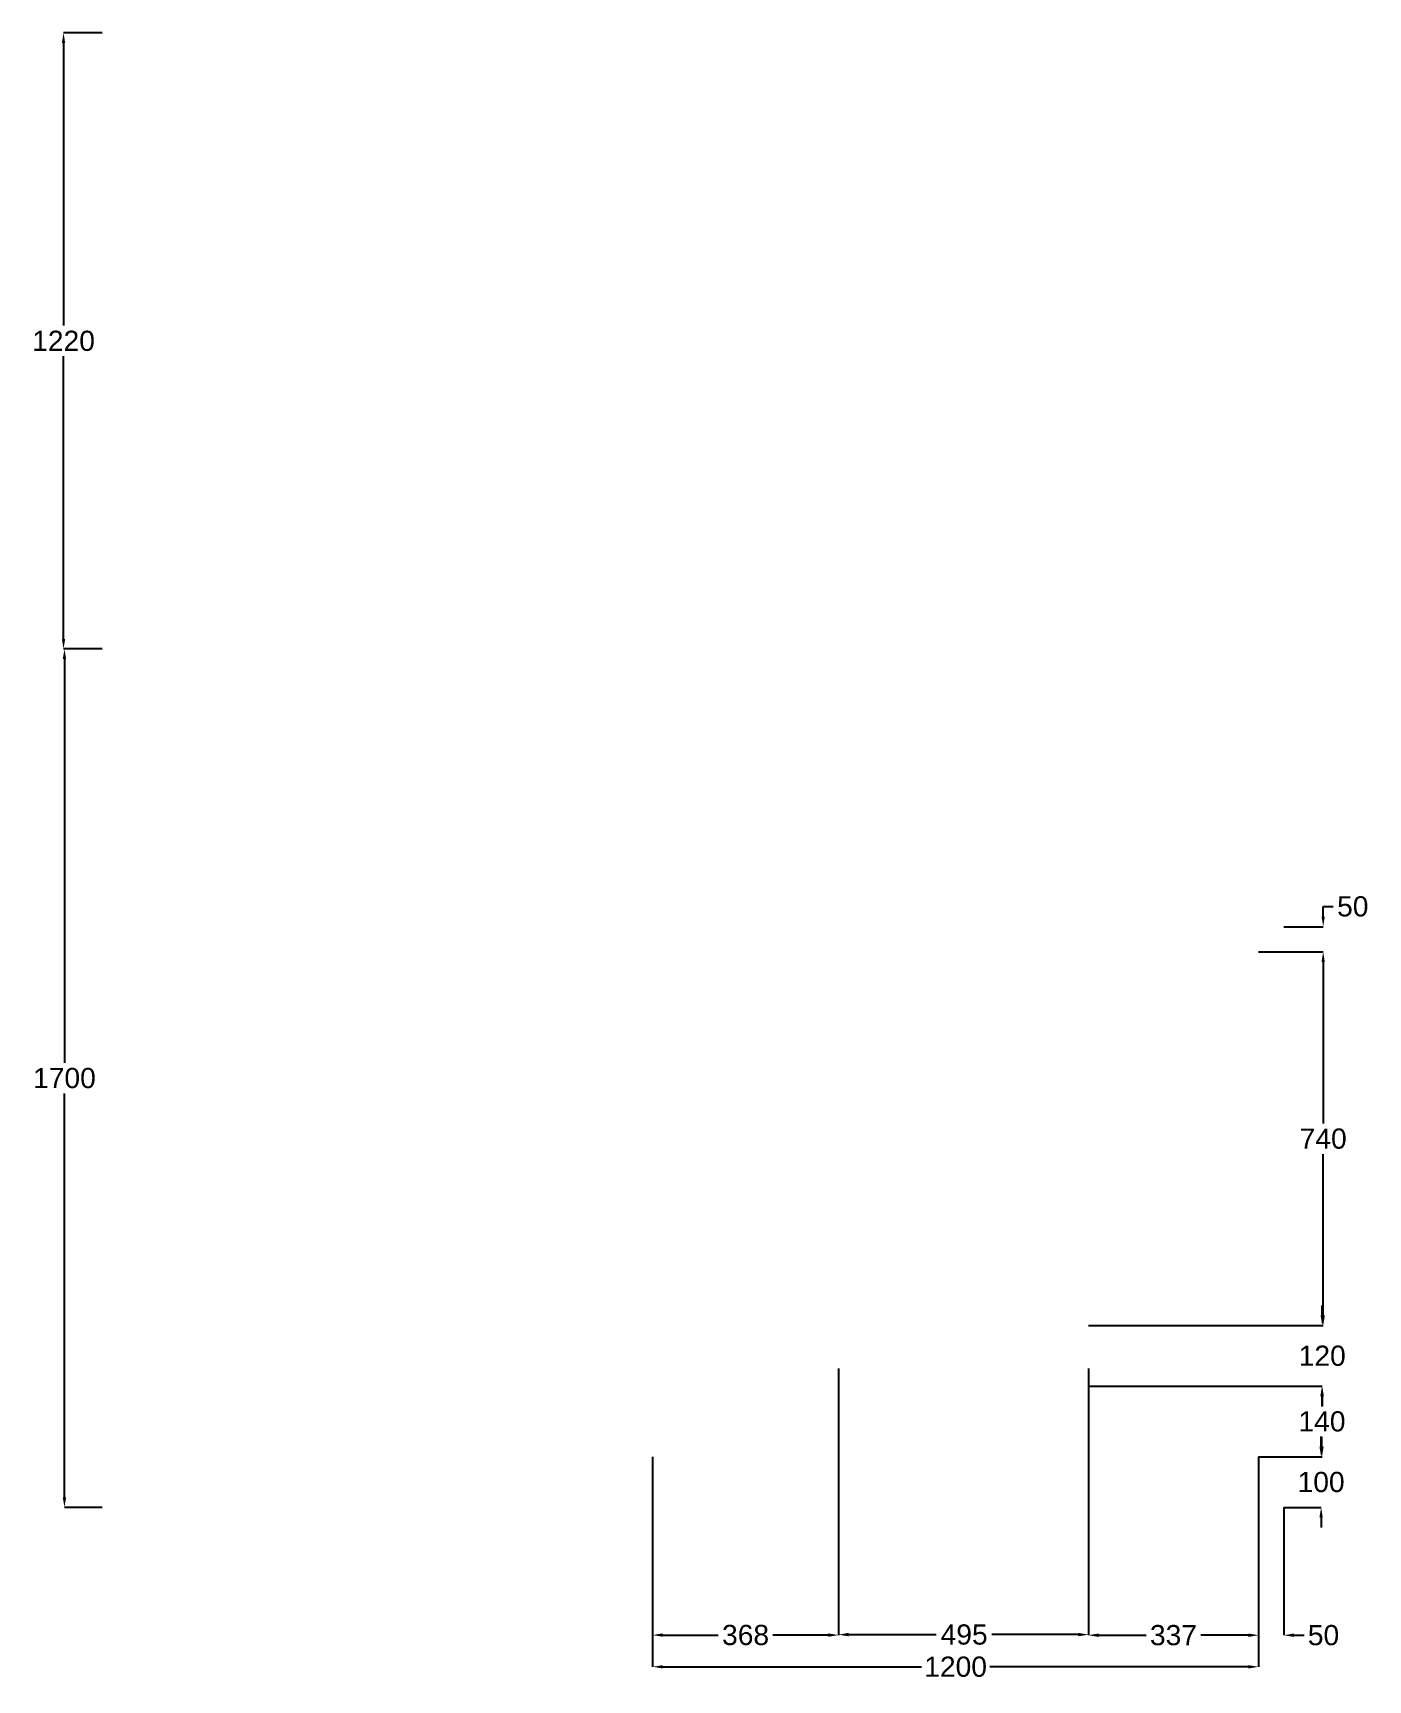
# Model space of a CAD drawing. Header units: inches. Extents: x 20341 to 30353, y 2783 to 10636.
# Drawn here: x 20341 to 22985, y 2783 to 6045 of the extents above; entities outside this region: 4.
import ezdxf

# ---------------------------------------------------------------- set-up
doc = ezdxf.new("R2010")
doc.units = ezdxf.units.IN
doc.header["$MEASUREMENT"] = 0
doc.layers.add('FL Annotation', color=251, linetype='Continuous')
doc.layers.add('FL Therrace', color=251, linetype='Continuous')
doc.styles.get("Standard").update_dxf_attribs({"font": 'arial.ttf'})
doc.dimstyles.new('Annotative', dxfattribs={"dimscale": 0, "dimtxt": 40, "dimasz": 20, "dimexe": 0.18, "dimexo": 0.0625, "dimgap": 10, "dimtad": 0, "dimtih": 1, "dimtoh": 1, "dimdec": 0, "dimzin": 0, "dimdsep": 46, "dimtxsty": 'Standard', "dimcen": 0.09, "dimadec": 0, "dimazin": 0, "dimtfac": 1, "dimtdec": 0, "dimtofl": 0, "dimtmove": 0, "dimatfit": 3, "dimfxl": 1, "dimtolj": 1, "dimtzin": 0, "dimarcsym": 0})

# ---------------------------------------------------------------- blocks, each defined once
blk = doc.blocks.new('*D16')
at = {"layer": 'FL Annotation', "color": 0, "lineweight": -2, "transparency": 16777216}
for p, q in [((22768, 3224.9), (22768, 2871.6)), ((22818, 3124.9), (22818, 2871.6)), ((22748, 2871.7), (22728, 2871.7)), ((22838, 2871.7), (22858, 2871.7))]:
    blk.add_line(p, q, dxfattribs=at)
at = {"layer": 'FL Annotation', "color": 0, "transparency": 16777216}
for points in [[(22748, 2875.1), (22748, 2868.4), (22768, 2871.7)], [(22838, 2875.1), (22838, 2868.4), (22818, 2871.7)]]:
    blk.add_solid(points, dxfattribs=at)
at = {"layer": 'FL Annotation', "color": 0, "transparency": 16777216, "insert": (22896.6, 2871.7), "char_height": 40, "attachment_point": 5}
blk.add_mtext('\\A1;50', dxfattribs=at)
blk = doc.blocks.new('*D17')
at = {"layer": 'FL Annotation', "color": 0, "lineweight": -2, "transparency": 16777216}
for p, q in [((22431, 3364.9), (22431, 2871.6)), ((22768, 3224.9), (22768, 2871.6)), ((22451, 2871.7), (22545.3, 2871.7)), ((22748, 2871.7), (22653.7, 2871.7))]:
    blk.add_line(p, q, dxfattribs=at)
at = {"layer": 'FL Annotation', "color": 0, "transparency": 16777216}
for points in [[(22451, 2875.1), (22451, 2868.4), (22431, 2871.7)], [(22748, 2875.1), (22748, 2868.4), (22768, 2871.7)]]:
    blk.add_solid(points, dxfattribs=at)
at = {"layer": 'FL Annotation', "color": 0, "transparency": 16777216, "insert": (22599.5, 2871.7), "char_height": 40, "attachment_point": 5}
blk.add_mtext('\\A1;337', dxfattribs=at)
blk = doc.blocks.new('*D18')
at = {"layer": 'FL Annotation', "color": 0, "lineweight": -2, "transparency": 16777216}
for p, q in [((22431, 3399.9), (22431, 2872.8)), ((21936, 3364.9), (21936, 2872.8)), ((21956, 2872.9), (22129.7, 2872.9)), ((22411, 2872.9), (22240, 2872.9))]:
    blk.add_line(p, q, dxfattribs=at)
at = {"layer": 'FL Annotation', "color": 0, "transparency": 16777216}
for points in [[(21956, 2876.3), (21956, 2869.6), (21936, 2872.9)], [(22411, 2876.3), (22411, 2869.6), (22431, 2872.9)]]:
    blk.add_solid(points, dxfattribs=at)
at = {"layer": 'FL Annotation', "color": 0, "transparency": 16777216, "insert": (22184.9, 2872.9), "char_height": 40, "attachment_point": 5}
blk.add_mtext('\\A1;495', dxfattribs=at)
blk = doc.blocks.new('*D19')
at = {"layer": 'FL Annotation', "color": 0, "lineweight": -2, "transparency": 16777216}
for p, q in [((21936, 3399.9), (21936, 2871.9)), ((21568, 3224.9), (21568, 2871.9)), ((21588, 2872), (21697.8, 2872)), ((21916, 2872), (21806.2, 2872))]:
    blk.add_line(p, q, dxfattribs=at)
at = {"layer": 'FL Annotation', "color": 0, "transparency": 16777216}
for points in [[(21588, 2875.4), (21588, 2868.7), (21568, 2872)], [(21916, 2875.4), (21916, 2868.7), (21936, 2872)]]:
    blk.add_solid(points, dxfattribs=at)
at = {"layer": 'FL Annotation', "color": 0, "transparency": 16777216, "insert": (21752, 2872), "char_height": 40, "attachment_point": 5}
blk.add_mtext('\\A1;368', dxfattribs=at)
blk = doc.blocks.new('*D20')
at = {"layer": 'FL Annotation', "color": 0, "lineweight": -2, "transparency": 16777216}
for p, q in [((21568, 3224.9), (21568, 2809)), ((22768, 3224.9), (22768, 2809)), ((21588, 2809.2), (22100.2, 2809.2)), ((22748, 2809.2), (22235.8, 2809.2))]:
    blk.add_line(p, q, dxfattribs=at)
at = {"layer": 'FL Annotation', "color": 0, "transparency": 16777216}
for points in [[(21588, 2812.5), (21588, 2805.9), (21568, 2809.2)], [(22748, 2812.5), (22748, 2805.9), (22768, 2809.2)]]:
    blk.add_solid(points, dxfattribs=at)
at = {"layer": 'FL Annotation', "color": 0, "transparency": 16777216, "insert": (22168, 2809.2), "char_height": 40, "attachment_point": 5}
blk.add_mtext('\\A1;1200', dxfattribs=at)
blk = doc.blocks.new('*D21')
at = {"layer": 'FL Annotation', "color": 0, "lineweight": -2, "transparency": 16777216}
for p, q in [((22891.9, 3245), (22891.9, 3265)), ((22768.1, 3225), (22892.1, 3225)), ((22818.1, 3125), (22892.1, 3125)), ((22891.9, 3105), (22891.9, 3085))]:
    blk.add_line(p, q, dxfattribs=at)
at = {"layer": 'FL Annotation', "color": 0, "transparency": 16777216}
for points in [[(22888.6, 3245), (22895.2, 3245), (22891.9, 3225)], [(22888.6, 3105), (22895.2, 3105), (22891.9, 3125)]]:
    blk.add_solid(points, dxfattribs=at)
at = {"layer": 'FL Annotation', "color": 0, "transparency": 16777216, "insert": (22891.9, 3175), "char_height": 40, "attachment_point": 5}
blk.add_mtext('\\A1;100', dxfattribs=at)
blk = doc.blocks.new('*D22')
at = {"layer": 'FL Annotation', "color": 0, "lineweight": -2, "transparency": 16777216}
for p, q in [((22431.1, 3365), (22893.8, 3365)), ((22893.6, 3345), (22893.6, 3325.4)), ((22893.6, 3245), (22893.6, 3264.6)), ((22768.1, 3225), (22893.8, 3225))]:
    blk.add_line(p, q, dxfattribs=at)
at = {"layer": 'FL Annotation', "color": 0, "transparency": 16777216}
for points in [[(22890.3, 3345), (22896.9, 3345), (22893.6, 3365)], [(22890.3, 3245), (22896.9, 3245), (22893.6, 3225)]]:
    blk.add_solid(points, dxfattribs=at)
at = {"layer": 'FL Annotation', "color": 0, "transparency": 16777216, "insert": (22893.6, 3295), "char_height": 40, "attachment_point": 5}
blk.add_mtext('\\A1;140', dxfattribs=at)
blk = doc.blocks.new('*D23')
at = {"layer": 'FL Annotation', "color": 0, "lineweight": -2, "transparency": 16777216}
for p, q in [((22894.1, 3505), (22894.1, 3525)), ((22431.1, 3485), (22894.3, 3485)), ((22431.1, 3365), (22894.3, 3365)), ((22894.1, 3345), (22894.1, 3325))]:
    blk.add_line(p, q, dxfattribs=at)
at = {"layer": 'FL Annotation', "color": 0, "transparency": 16777216}
for points in [[(22890.8, 3505), (22897.4, 3505), (22894.1, 3485)], [(22890.8, 3345), (22897.4, 3345), (22894.1, 3365)]]:
    blk.add_solid(points, dxfattribs=at)
at = {"layer": 'FL Annotation', "color": 0, "transparency": 16777216, "insert": (22894.1, 3425), "char_height": 40, "attachment_point": 5}
blk.add_mtext('\\A1;120', dxfattribs=at)
blk = doc.blocks.new('*D24')
at = {"layer": 'FL Annotation', "color": 0, "lineweight": -2, "transparency": 16777216}
for p, q in [((22768.1, 4225), (22896.2, 4225)), ((22896, 4205), (22896, 3885.4)), ((22896, 3505), (22896, 3824.6)), ((22431.1, 3485), (22896.2, 3485))]:
    blk.add_line(p, q, dxfattribs=at)
at = {"layer": 'FL Annotation', "color": 0, "transparency": 16777216}
for points in [[(22892.7, 4205), (22899.3, 4205), (22896, 4225)], [(22892.7, 3505), (22899.3, 3505), (22896, 3485)]]:
    blk.add_solid(points, dxfattribs=at)
at = {"layer": 'FL Annotation', "color": 0, "transparency": 16777216, "insert": (22896, 3855), "char_height": 40, "attachment_point": 5}
blk.add_mtext('\\A1;740', dxfattribs=at)
blk = doc.blocks.new('*D25')
at = {"layer": 'FL Annotation', "color": 0, "lineweight": -2, "transparency": 16777216}
for p, q in [((22896, 4295), (22896, 4315)), ((22896, 4315), (22916, 4315)), ((22818.1, 4275), (22896.2, 4275)), ((22768.1, 4225), (22896.2, 4225)), ((22896, 4205), (22896, 4185))]:
    blk.add_line(p, q, dxfattribs=at)
at = {"layer": 'FL Annotation', "color": 0, "transparency": 16777216}
for points in [[(22892.7, 4295), (22899.3, 4295), (22896, 4275)], [(22892.7, 4205), (22899.3, 4205), (22896, 4225)]]:
    blk.add_solid(points, dxfattribs=at)
at = {"layer": 'FL Annotation', "color": 0, "transparency": 16777216, "insert": (22954.6, 4315), "char_height": 40, "attachment_point": 5}
blk.add_mtext('\\A1;50', dxfattribs=at)
blk = doc.blocks.new('*D77')
at = {"layer": 'FL Annotation', "color": 0, "lineweight": -2, "transparency": 16777216}
for p, q in [((20477.9, 4825), (20402.8, 4825)), ((20403, 4805), (20403, 4005.4)), ((20403, 3145), (20403, 3944.6)), ((20477.9, 3125), (20402.8, 3125))]:
    blk.add_line(p, q, dxfattribs=at)
at = {"layer": 'FL Annotation', "color": 0, "transparency": 16777216}
for points in [[(20399.7, 4805), (20406.3, 4805), (20403, 4825)], [(20399.7, 3145), (20406.3, 3145), (20403, 3125)]]:
    blk.add_solid(points, dxfattribs=at)
at = {"layer": 'FL Annotation', "color": 0, "transparency": 16777216, "insert": (20403, 3975), "char_height": 40, "attachment_point": 5}
blk.add_mtext('\\A1;1700', dxfattribs=at)
blk = doc.blocks.new('*D80')
at = {"layer": 'FL Therrace', "color": 0, "lineweight": -2, "transparency": 16777216}
for p, q in [((20477.9, 6045), (20401, 6045)), ((20401.2, 6025), (20401.2, 5465.4)), ((20401.2, 4845), (20401.2, 5404.6)), ((20477.9, 4825), (20401, 4825))]:
    blk.add_line(p, q, dxfattribs=at)
at = {"layer": 'FL Therrace', "color": 0, "transparency": 16777216}
for points in [[(20397.9, 6025), (20404.5, 6025), (20401.2, 6045)], [(20397.9, 4845), (20404.5, 4845), (20401.2, 4825)]]:
    blk.add_solid(points, dxfattribs=at)
at = {"layer": 'FL Therrace', "color": 0, "transparency": 16777216, "insert": (20401.2, 5435), "char_height": 40, "attachment_point": 5}
blk.add_mtext('\\A1;1220', dxfattribs=at)
blk = doc.blocks.new('*D60')
at = {"layer": 'FL Annotation', "color": 0, "lineweight": -2, "transparency": 16777216}
for p, q in [((29753, 10228.1), (29753, 10513.2)), ((29773, 10513), (29879.3, 10513)), ((30028, 10513), (29988.7, 10513)), ((30048, 10425.4), (30048, 10513.2))]:
    blk.add_line(p, q, dxfattribs=at)
at = {"layer": 'FL Annotation', "color": 0, "transparency": 16777216}
for points in [[(29773, 10516.3), (29773, 10509.7), (29753, 10513)], [(30028, 10516.3), (30028, 10509.7), (30048, 10513)]]:
    blk.add_solid(points, dxfattribs=at)
at = {"layer": 'FL Annotation', "color": 0, "transparency": 16777216, "insert": (29934, 10513), "char_height": 40, "attachment_point": 5}
blk.add_mtext('\\A1;295', dxfattribs=at)
blk = doc.blocks.new('*D61')
at = {"layer": 'FL Annotation', "color": 0, "lineweight": -2, "transparency": 16777216}
for p, q in [((28648, 10610), (28617.1, 10610)), ((28648, 10385.4), (28648, 10610.2)), ((28838, 10610), (28668, 10610)), ((28858, 10228.1), (28858, 10610.2))]:
    blk.add_line(p, q, dxfattribs=at)
at = {"layer": 'FL Annotation', "color": 0, "transparency": 16777216}
for points in [[(28668, 10613.3), (28668, 10606.7), (28648, 10610)], [(28838, 10613.3), (28838, 10606.7), (28858, 10610)]]:
    blk.add_solid(points, dxfattribs=at)
at = {"layer": 'FL Annotation', "color": 0, "transparency": 16777216, "insert": (28562.6, 10610), "char_height": 40, "attachment_point": 5}
blk.add_mtext('\\A1;210', dxfattribs=at)
blk = doc.blocks.new('*D62')
at = {"layer": 'FL Annotation', "color": 0, "lineweight": -2, "transparency": 16777216}
for p, q in [((28607.9, 10425.3), (28544.8, 10425.3)), ((28545, 10405.3), (28545, 10357.1)), ((28545, 10248), (28545, 10296.2)), ((28857.9, 10228), (28544.8, 10228))]:
    blk.add_line(p, q, dxfattribs=at)
at = {"layer": 'FL Annotation', "color": 0, "transparency": 16777216}
for points in [[(28541.7, 10405.3), (28548.3, 10405.3), (28545, 10425.3)], [(28541.7, 10248), (28548.3, 10248), (28545, 10228)]]:
    blk.add_solid(points, dxfattribs=at)
at = {"layer": 'FL Annotation', "color": 0, "transparency": 16777216, "insert": (28545, 10326.7), "char_height": 40, "attachment_point": 5}
blk.add_mtext('\\A1;197', dxfattribs=at)
blk = doc.blocks.new('*D63')
at = {"layer": 'FL Annotation', "color": 0, "lineweight": -2, "transparency": 16777216}
for p, q in [((29753.1, 10108), (30292.6, 10108)), ((30292.5, 10088), (30292.5, 9332.1)), ((30292.5, 8515.3), (30292.5, 9271.2)), ((29968.1, 8495.3), (30292.6, 8495.3))]:
    blk.add_line(p, q, dxfattribs=at)
at = {"layer": 'FL Annotation', "color": 0, "transparency": 16777216}
for points in [[(30289.1, 10088), (30295.8, 10088), (30292.5, 10108)], [(30289.1, 8515.3), (30295.8, 8515.3), (30292.5, 8495.3)]]:
    blk.add_solid(points, dxfattribs=at)
at = {"layer": 'FL Annotation', "color": 0, "transparency": 16777216, "insert": (30292.5, 9301.7), "char_height": 40, "attachment_point": 5}
blk.add_mtext('\\A1;1613', dxfattribs=at)

msp = doc.modelspace()

# ---------------------------------------------------------------- dimensions: what is measured, and where the dimension line sits
at = {"layer": 'FL Annotation'}
dim = msp.add_linear_dim(base=(28648, 10610), p1=(28858, 10228, 350), p2=(28648, 10385.3, 385), angle=180, dimstyle='Annotative', dxfattribs=at)
dim.commit()
dim.dimension.update_dxf_attribs({"geometry": '*D61', "text_midpoint": (28562.6, 10610), "dimtype": 160})
for base, p1, p2, picture, middle in [((30048, 10513), (29753, 10228, 350), (30048, 10425.3, 375), '*D60', (29934, 10513)), ((21936, 2872.9), (22431, 3400, 360), (21936, 3365, 355), '*D18', (22184.9, 2872.9))]:
    dim = msp.add_linear_dim(base=base, p1=p1, p2=p2, dimstyle='Annotative', dxfattribs=at)
    dim.commit()
    dim.dimension.update_dxf_attribs({"geometry": picture, "text_midpoint": middle, "dimtype": 160})
for base, p1, p2, angle, picture, middle in [((28545, 10425.3), (28858, 10228, 350), (28608, 10425.3, 385), 90, '*D62', (28545, 10326.7)), ((30292.5, 8495.3), (29753, 10108, 350), (29968, 8495.3, 385), 270, '*D63', (30292.5, 9301.7)), ((20403, 3125), (20478, 4825, 375), (20478, 3125, 250), 90, '*D77', (20403, 3975)), ((22896, 4275), (22768, 4225, 360), (22818, 4275, 250), 90, '*D25', (22954.6, 4315)), ((22896, 4225), (22431, 3485, 360), (22768, 4225, 360), 90, '*D24', (22896, 3855)), ((22894.1, 3365), (22431, 3485, 360), (22431, 3365, 360), 90, '*D23', (22894.1, 3425)), ((22893.6, 3365), (22768, 3225, 375), (22431, 3365, 360), 90, '*D22', (22893.6, 3295)), ((22891.9, 3125), (22768, 3225, 360), (22818, 3125, 375), 90, '*D21', (22891.9, 3175))]:
    dim = msp.add_linear_dim(base=base, p1=p1, p2=p2, angle=angle, dimstyle='Annotative', dxfattribs=at)
    dim.commit()
    dim.dimension.update_dxf_attribs({"geometry": picture, "text_midpoint": middle})
for base, p1, p2, picture, middle in [((21568, 2872), (21936, 3399.9), (21568, 3224.9), '*D19', (21752, 2872)), ((22431, 2871.7), (22768, 3225, 375), (22431, 3365, 360), '*D17', (22599.5, 2871.7)), ((22768, 2809.2), (21568, 3225, 385), (22768, 3225, 360), '*D20', (22168, 2809.2)), ((22818, 2871.7), (22768, 3225, 375), (22818, 3125, 250), '*D16', (22896.6, 2871.7))]:
    dim = msp.add_linear_dim(base=base, p1=p1, p2=p2, dimstyle='Annotative', dxfattribs=at)
    dim.commit()
    dim.dimension.update_dxf_attribs({"geometry": picture, "text_midpoint": middle})
at = {"layer": 'FL Therrace'}
dim = msp.add_linear_dim(base=(20401.2, 4825), p1=(20478, 6045, 250), p2=(20478, 4825, 375), angle=90, dimstyle='Annotative', dxfattribs=at)
dim.commit()
dim.dimension.update_dxf_attribs({"geometry": '*D80', "text_midpoint": (20401.2, 5435)})

doc.saveas('drawing.dxf')
